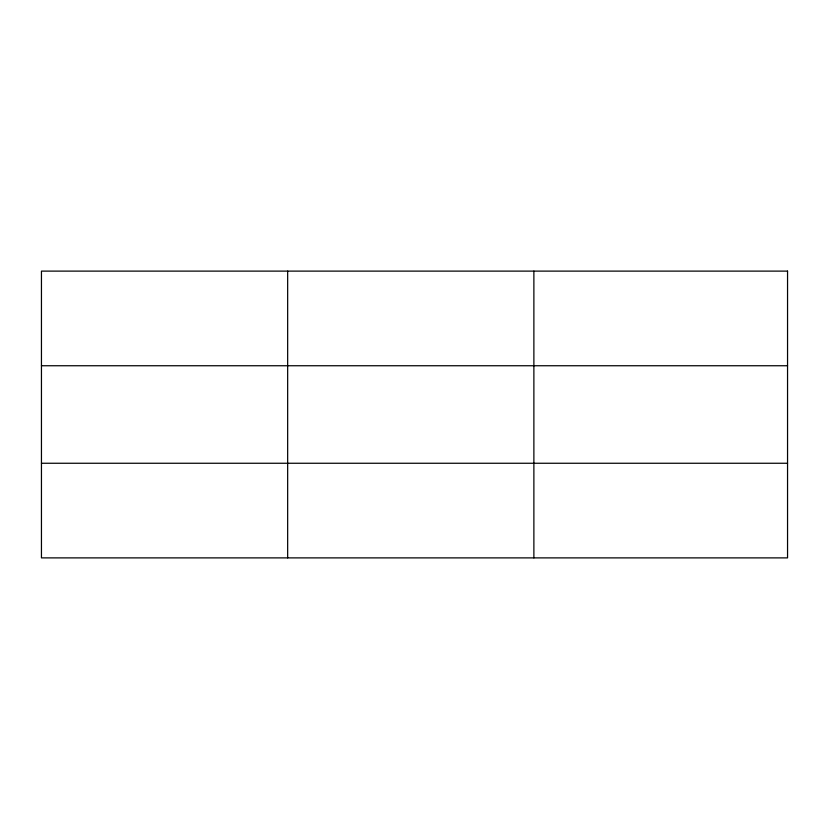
<?xml version="1.0" encoding="UTF-8"?>
<svg xmlns="http://www.w3.org/2000/svg" width="829" height="829" viewBox="0 0 829 829"><rect width="100%" height="100%" fill="white"/><g stroke="black" fill="none" stroke-linecap="round" stroke-linejoin="round"><path stroke-width="1.24" d="M287.663 557.886L287.663 271.114M533.876 557.886L533.876 271.114M41.45 365.744L787.55 365.744M41.45 463.256L787.55 463.256M787.55 271.114L787.55 557.886L41.45 557.886L41.45 271.114L787.55 271.114"/></g></svg>
